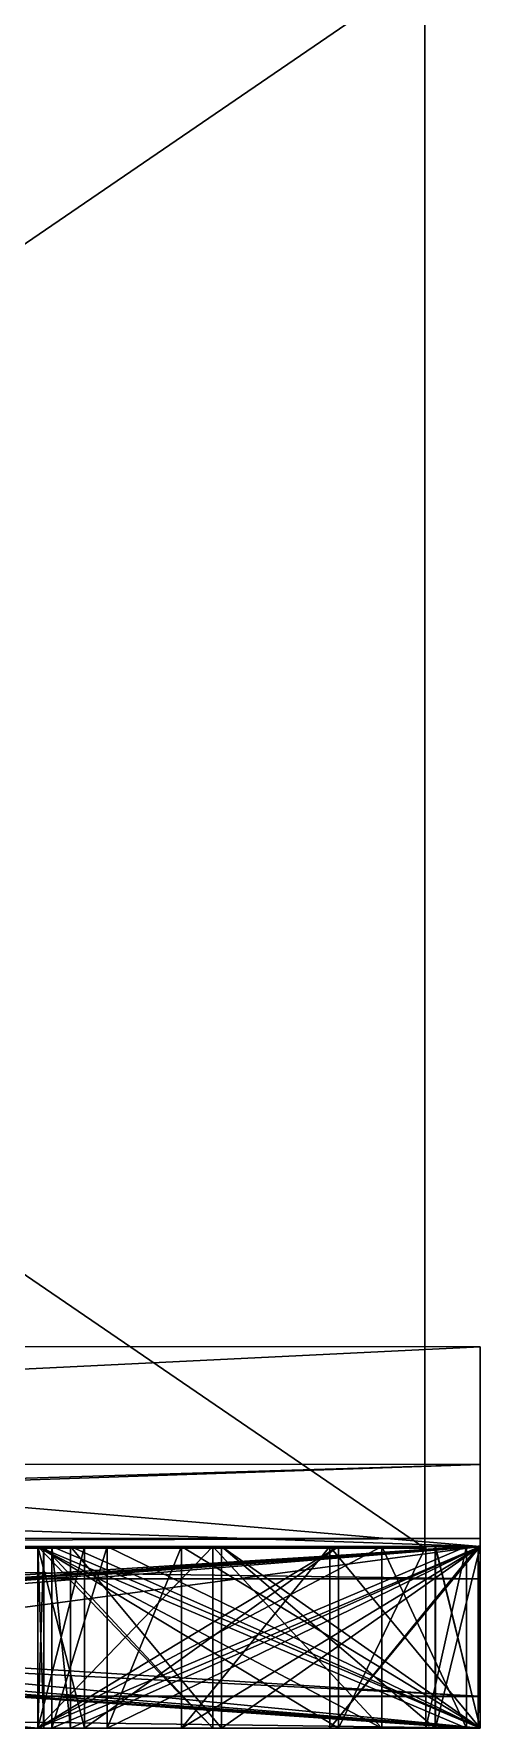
# Model space of a CAD drawing. Extents: x -474 to 401, y -269 to 261.
# Drawn here: x 100.7 to 133, y -269 to -146.6 of the extents above; entities that cross this region are included whole.
import ezdxf

# ---------------------------------------------------------------- set-up
doc = ezdxf.new("R2010")
doc.units = 0

msp = doc.modelspace()

# ---------------------------------------------------------------- meshes
at = {"layer": 'OBJECT134', "color": 50}
mesh = msp.add_polyface(dxfattribs=at)
corners = [(101, -269.000061, -31.289001), (101, -269.000061, -31), (101.441582, -269.000061, -31), (101.441582, -255.875061, -31), (101, -255.875061, -31), (101, -255.875061, -31.289001)]
mesh.append_faces([[corners[k] for k in face] for face in [(1, 2, 0), (4, 5, 3)]])
mesh.append_faces([[corners[k] for k in face] for face in [(1, 3, 2), (0, 4, 1), (5, 2, 3)]], dxfattribs={"vtx0": -1})
mesh.append_faces([[corners[k] for k in face] for face in [(1, 4, 3), (0, 5, 4), (5, 0, 2)]], dxfattribs={"vtx2": -1})
at = {"layer": 'OBJECT136', "color": 50}
mesh = msp.add_polyface(dxfattribs=at)
corners = [(132, -269.000061, -8), (-56.599998, -269.000061, -8), (-56.673153, -269.000061, -7.817108), (-56.56826, -269.000061, -7.703125), (132, -269.000061, -7.703125), (-56.599998, -255.875061, -8), (132, -255.875061, -8), (132, -255.875061, -7.703125), (-56.56826, -255.875061, -7.703125), (-56.673153, -255.875061, -7.817108)]
mesh.append_faces([[corners[k] for k in face] for face in [(1, 4, 0), (6, 9, 5), (3, 7, 4), (5, 0, 6), (2, 8, 3), (6, 4, 7), (1, 9, 2)]], dxfattribs={"vtx0": -1})
mesh.append_faces([[corners[k] for k in face] for face in [(1, 3, 4), (6, 8, 9)]], dxfattribs={"vtx0": -1, "vtx2": -1})
mesh.append_faces([[corners[k] for k in face] for face in [(1, 2, 3), (6, 7, 8), (3, 8, 7), (5, 1, 0), (2, 9, 8), (6, 0, 4), (1, 5, 9)]], dxfattribs={"vtx2": -1})
at = {"layer": 'OBJECT137', "color": 50}
mesh = msp.add_polyface(dxfattribs=at)
corners = [(104.376503, -269.000061, 11.117188), (101, -269.000061, 11.117188), (101, -269.000061, 13), (101, -255.875061, 13), (101, -255.875061, 11.117188), (104.376503, -255.875061, 11.117188)]
mesh.append_faces([[corners[k] for k in face] for face in [(1, 2, 0), (4, 5, 3)]])
mesh.append_faces([[corners[k] for k in face] for face in [(4, 0, 5), (1, 3, 2), (2, 5, 0)]], dxfattribs={"vtx0": -1})
mesh.append_faces([[corners[k] for k in face] for face in [(4, 1, 0), (1, 4, 3), (2, 3, 5)]], dxfattribs={"vtx2": -1})
at = {"layer": 'OBJECT138', "color": 50}
mesh = msp.add_polyface(dxfattribs=at)
corners = [(133, -269.000061, 21), (103.363098, -269.000061, 21), (102, -269.000061, 22), (133, -269.000061, 22), (103.363098, -255.875061, 21), (133, -255.875061, 21), (133, -255.875061, 22), (102, -255.875061, 22)]
mesh.append_faces([[corners[k] for k in face] for face in [(1, 3, 0), (5, 7, 4), (4, 0, 5), (2, 6, 3), (7, 1, 4), (5, 3, 6)]], dxfattribs={"vtx0": -1})
mesh.append_faces([[corners[k] for k in face] for face in [(1, 2, 3), (5, 6, 7), (4, 1, 0), (2, 7, 6), (7, 2, 1), (5, 0, 3)]], dxfattribs={"vtx2": -1})
at = {"layer": 'OBJECT139', "color": 50}
mesh = msp.add_polyface(dxfattribs=at)
corners = [(133, -269.000061, 22.296875), (-55.473701, -269.000061, 22.296875), (-54.739986, -269.000061, 23), (133, -269.000061, 23), (-55.473701, -255.875061, 22.296875), (133, -255.875061, 22.296875), (133, -255.875061, 23), (-54.739986, -255.875061, 23)]
mesh.append_faces([[corners[k] for k in face] for face in [(1, 3, 0), (5, 7, 4), (4, 0, 5), (2, 6, 3), (5, 3, 6), (1, 7, 2)]], dxfattribs={"vtx0": -1})
mesh.append_faces([[corners[k] for k in face] for face in [(1, 2, 3), (5, 6, 7), (4, 1, 0), (2, 7, 6), (5, 0, 3), (1, 4, 7)]], dxfattribs={"vtx2": -1})
at = {"layer": 'OBJECT140', "color": 50}
mesh = msp.add_polyface(dxfattribs=at)
corners = [(133, -269.000061, 22), (-29.271141, -269.000061, 22), (-29, -269.000061, 22.296875), (133, -269.000061, 22.296875), (133, -255.875061, 22.296875), (-29, -255.875061, 22.296875), (-29.271141, -255.875061, 22), (133, -255.875061, 22)]
mesh.append_faces([[corners[k] for k in face] for face in [(1, 3, 0), (5, 7, 4), (2, 4, 3), (1, 5, 2), (6, 0, 7), (7, 3, 4)]], dxfattribs={"vtx0": -1})
mesh.append_faces([[corners[k] for k in face] for face in [(1, 2, 3), (5, 6, 7), (2, 5, 4), (1, 6, 5), (6, 1, 0), (7, 0, 3)]], dxfattribs={"vtx2": -1})
at = {"layer": 'OBJECT141', "color": 50}
mesh = msp.add_polyface(dxfattribs=at)
corners = [(133, -269.000061, -38), (102, -269.000061, -38), (106.02195, -269.000061, -35), (133, -269.000061, -35), (102, -255.875061, -38), (133, -255.875061, -38), (133, -255.875061, -35), (106.02195, -255.875061, -35)]
mesh.append_faces([[corners[k] for k in face] for face in [(1, 3, 0), (5, 7, 4), (2, 6, 3), (4, 0, 5), (1, 7, 2), (5, 3, 6)]], dxfattribs={"vtx0": -1})
mesh.append_faces([[corners[k] for k in face] for face in [(1, 2, 3), (5, 6, 7), (2, 7, 6), (4, 1, 0), (1, 4, 7), (5, 0, 3)]], dxfattribs={"vtx2": -1})
at = {"layer": 'OBJECT142', "color": 50}
mesh = msp.add_polyface(dxfattribs=at)
corners = [(133, -269.000061, -39.425781), (-44.029686, -269.000061, -39.425781), (-44.599995, -269.000061, -38), (133, -269.000061, -38), (-44.029686, -255.875061, -39.425781), (133, -255.875061, -39.425781), (133, -255.875061, -38), (-44.599995, -255.875061, -38)]
mesh.append_faces([[corners[k] for k in face] for face in [(1, 3, 0), (5, 7, 4), (4, 0, 5), (2, 6, 3), (5, 3, 6), (1, 7, 2)]], dxfattribs={"vtx0": -1})
mesh.append_faces([[corners[k] for k in face] for face in [(1, 2, 3), (5, 6, 7), (4, 1, 0), (2, 7, 6), (5, 0, 3), (1, 4, 7)]], dxfattribs={"vtx2": -1})
at = {"layer": 'OBJECT143', "color": 50}
mesh = msp.add_polyface(dxfattribs=at)
corners = [(-44.029598, -255.875061, -39.425995), (133, -255.875061, -39.425995), (133, -255.875061, -47), (-41, -255.875061, -47), (-41, -249.921021, -47), (133, -249.951843, -47), (133, -255.309692, -39.425995), (-44.029598, -255.27832, -39.425995)]
mesh.append_faces([[corners[k] for k in face] for face in [(1, 3, 0), (5, 7, 4), (0, 6, 1), (2, 4, 3), (1, 5, 2), (3, 7, 0)]], dxfattribs={"vtx0": -1})
mesh.append_faces([[corners[k] for k in face] for face in [(1, 2, 3), (5, 6, 7), (0, 7, 6), (2, 5, 4), (1, 6, 5), (3, 4, 7)]], dxfattribs={"vtx2": -1})
at = {"layer": 'OBJECT144', "color": 50}
mesh = msp.add_polyface(dxfattribs=at)
corners = [(133, -255.875061, -59), (-36.199993, -255.875061, -59), (-41, -255.875061, -47), (133, -255.875061, -47), (-36.199997, -241.432739, -59), (133, -241.462708, -59), (133, -249.951538, -47), (-41, -249.920715, -47)]
mesh.append_faces([[corners[k] for k in face] for face in [(1, 3, 0), (5, 7, 4), (2, 6, 3), (4, 0, 5), (3, 5, 0), (1, 7, 2)]], dxfattribs={"vtx0": -1})
mesh.append_faces([[corners[k] for k in face] for face in [(1, 2, 3), (5, 6, 7), (2, 7, 6), (4, 1, 0), (3, 6, 5), (1, 4, 7)]], dxfattribs={"vtx2": -1})
at = {"layer": 'OBJECT145', "color": 50}
mesh = msp.add_polyface(dxfattribs=at)
corners = [(133, -269.000061, -0.685364), (129.757324, -269.000061, 1.6875), (133, -269.000061, 1.6875), (133, -255.875061, 1.6875), (129.757324, -255.875061, 1.6875), (133, -255.875061, -0.685364)]
mesh.append_faces([[corners[k] for k in face] for face in [(1, 2, 0), (4, 5, 3)]])
mesh.append_faces([[corners[k] for k in face] for face in [(1, 3, 2), (4, 0, 5), (5, 2, 3)]], dxfattribs={"vtx0": -1})
mesh.append_faces([[corners[k] for k in face] for face in [(1, 4, 3), (4, 1, 0), (5, 0, 2)]], dxfattribs={"vtx2": -1})
at = {"layer": 'OBJECT146', "color": 50}
mesh = msp.add_polyface(dxfattribs=at)
corners = [(122.756653, -269.000061, 0.871094), (101, -269.000061, 0.871094), (101, -269.000061, 11.118011), (104.375015, -269.000061, 11.118011), (101, -255.875061, 0.871094), (122.756653, -255.875061, 0.871094), (104.375015, -255.875061, 11.118011), (101, -255.875061, 11.118011)]
mesh.append_faces([[corners[k] for k in face] for face in [(1, 3, 0), (5, 7, 4), (4, 0, 5), (2, 6, 3), (1, 7, 2), (3, 5, 0)]], dxfattribs={"vtx0": -1})
mesh.append_faces([[corners[k] for k in face] for face in [(1, 2, 3), (5, 6, 7), (4, 1, 0), (2, 7, 6), (1, 4, 7), (3, 6, 5)]], dxfattribs={"vtx2": -1})
at = {"layer": 'OBJECT147', "color": 50}
mesh = msp.add_polyface(dxfattribs=at)
corners = [(101.441582, -269.000061, -31), (101, -269.000061, -31), (101, -269.000061, -23), (113.664955, -269.000061, -23), (101, -255.875061, -31), (101.441582, -255.875061, -31), (113.664955, -255.875061, -23), (101, -255.875061, -23)]
mesh.append_faces([[corners[k] for k in face] for face in [(1, 3, 0), (5, 7, 4), (2, 6, 3), (4, 0, 5), (1, 7, 2), (5, 3, 6)]], dxfattribs={"vtx0": -1})
mesh.append_faces([[corners[k] for k in face] for face in [(1, 2, 3), (5, 6, 7), (2, 7, 6), (4, 1, 0), (1, 4, 7), (5, 0, 3)]], dxfattribs={"vtx2": -1})
at = {"layer": 'OBJECT148', "color": 50}
mesh = msp.add_polyface(dxfattribs=at)
corners = [(113.664955, -269.000061, -23), (101, -269.000061, -23), (101, -269.000061, -15), (125.888321, -269.000061, -15), (101, -255.875061, -23), (113.664955, -255.875061, -23), (125.888321, -255.875061, -15), (101, -255.875061, -15)]
mesh.append_faces([[corners[k] for k in face] for face in [(1, 3, 0), (5, 7, 4), (4, 0, 5), (2, 6, 3), (1, 7, 2), (5, 3, 6)]], dxfattribs={"vtx0": -1})
mesh.append_faces([[corners[k] for k in face] for face in [(1, 2, 3), (5, 6, 7), (4, 1, 0), (2, 7, 6), (1, 4, 7), (5, 0, 3)]], dxfattribs={"vtx2": -1})
at = {"layer": 'OBJECT149', "color": 50}
mesh = msp.add_polyface(dxfattribs=at)
corners = [(125.888321, -269.000061, -15), (101, -269.000061, -15), (101, -269.000061, -8), (132, -269.000061, -8), (132, -269.000061, -11), (101, -255.875061, -15), (125.888321, -255.875061, -15), (132, -255.875061, -11), (132, -255.875061, -8), (101, -255.875061, -8)]
mesh.append_faces([[corners[k] for k in face] for face in [(1, 4, 0), (6, 9, 5), (5, 0, 6), (2, 8, 3), (1, 9, 2), (7, 3, 8), (6, 4, 7)]], dxfattribs={"vtx0": -1})
mesh.append_faces([[corners[k] for k in face] for face in [(1, 3, 4), (6, 8, 9)]], dxfattribs={"vtx0": -1, "vtx2": -1})
mesh.append_faces([[corners[k] for k in face] for face in [(1, 2, 3), (6, 7, 8), (5, 1, 0), (2, 9, 8), (1, 5, 9), (7, 4, 3), (6, 0, 4)]], dxfattribs={"vtx2": -1})
at = {"layer": 'OBJECT150', "color": 50}
mesh = msp.add_polyface(dxfattribs=at)
corners = [(132, -269.000061, -7), (101, -269.000061, -7), (101, -269.000061, 0.871094), (122.756615, -269.000061, 0.871094), (129.057999, -269.000061, -2.642029), (132, -269.000061, -4.592041), (101, -255.875061, -7), (132, -255.875061, -7), (132, -255.875061, -4.592041), (129.057999, -255.875061, -2.642029), (122.756615, -255.875061, 0.871094), (101, -255.875061, 0.871094)]
mesh.append_faces([[corners[k] for k in face] for face in [(1, 5, 0), (7, 11, 6), (2, 10, 3), (6, 0, 7), (1, 11, 2), (4, 8, 5), (3, 9, 4), (7, 5, 8)]], dxfattribs={"vtx0": -1})
mesh.append_faces([[corners[k] for k in face] for face in [(1, 3, 4), (1, 4, 5), (7, 9, 10), (7, 10, 11)]], dxfattribs={"vtx0": -1, "vtx2": -1})
mesh.append_faces([[corners[k] for k in face] for face in [(1, 2, 3), (7, 8, 9), (2, 11, 10), (6, 1, 0), (1, 6, 11), (4, 9, 8), (3, 10, 9), (7, 0, 5)]], dxfattribs={"vtx2": -1})
at = {"layer": 'OBJECT151', "color": 50}
mesh = msp.add_polyface(dxfattribs=at)
corners = [(133, -269.000061, 1.6875), (129.75383, -269.000061, 1.6875), (114.295296, -269.000061, 13), (133, -269.000061, 13), (129.75383, -255.875061, 1.6875), (133, -255.875061, 1.6875), (133, -255.875061, 13), (114.295296, -255.875061, 13)]
mesh.append_faces([[corners[k] for k in face] for face in [(1, 3, 0), (5, 7, 4), (4, 0, 5), (2, 6, 3), (7, 1, 4), (5, 3, 6)]], dxfattribs={"vtx0": -1})
mesh.append_faces([[corners[k] for k in face] for face in [(1, 2, 3), (5, 6, 7), (4, 1, 0), (2, 7, 6), (7, 2, 1), (5, 0, 3)]], dxfattribs={"vtx2": -1})
at = {"layer": 'OBJECT153', "color": 50}
mesh = msp.add_polyface(dxfattribs=at)
corners = [(133, -269.000061, 23), (-1.903473, -269.000061, 23), (34.363194, -269.000061, 63), (133, -269.000061, 63), (34.363194, -255.875061, 63), (-1.903473, -255.875061, 23), (133, -255.875061, 23), (133, -255.875061, 63)]
mesh.append_faces([[corners[k] for k in face] for face in [(1, 3, 0), (5, 7, 4), (5, 0, 6), (1, 4, 2), (6, 3, 7), (2, 7, 3)]], dxfattribs={"vtx0": -1})
mesh.append_faces([[corners[k] for k in face] for face in [(1, 2, 3), (5, 6, 7), (5, 1, 0), (1, 5, 4), (6, 0, 3), (2, 4, 7)]], dxfattribs={"vtx2": -1})
at = {"layer": 'OBJECT154', "color": 50}
mesh = msp.add_polyface(dxfattribs=at)
corners = [(133, -269.000061, 13), (114.29528, -269.000061, 13), (103.36451, -269.000061, 21), (133, -269.000061, 21), (114.29528, -255.875061, 13), (133, -255.875061, 13), (133, -255.875061, 21), (103.36451, -255.875061, 21)]
mesh.append_faces([[corners[k] for k in face] for face in [(1, 3, 0), (5, 7, 4), (2, 6, 3), (4, 0, 5), (7, 1, 4), (5, 3, 6)]], dxfattribs={"vtx0": -1})
mesh.append_faces([[corners[k] for k in face] for face in [(1, 2, 3), (5, 6, 7), (2, 7, 6), (4, 1, 0), (7, 2, 1), (5, 0, 3)]], dxfattribs={"vtx2": -1})
at = {"layer": 'OBJECT155', "color": 50}
mesh = msp.add_polyface(dxfattribs=at)
corners = [(133, -269.000061, -15), (132.846344, -269.000061, -15), (133, -269.000061, -14.885406), (132.846344, -255.86554, -15), (133, -255.86554, -15), (133, -255.86554, -14.885406)]
mesh.append_faces([[corners[k] for k in face] for face in [(1, 2, 0), (4, 5, 3)]])
mesh.append_faces([[corners[k] for k in face] for face in [(3, 0, 4), (1, 5, 2), (4, 2, 5)]], dxfattribs={"vtx0": -1})
mesh.append_faces([[corners[k] for k in face] for face in [(3, 1, 0), (1, 3, 5), (4, 0, 2)]], dxfattribs={"vtx2": -1})
at = {"layer": 'OBJECT156', "color": 50}
mesh = msp.add_polyface(dxfattribs=at)
corners = [(133, -269.000061, -23), (122.119705, -269.000061, -23), (132.846344, -269.000061, -15), (133, -269.000061, -15), (122.119705, -255.875061, -23), (133, -255.875061, -23), (133, -255.875061, -15), (132.846344, -255.875061, -15)]
mesh.append_faces([[corners[k] for k in face] for face in [(1, 3, 0), (5, 7, 4), (4, 0, 5), (2, 6, 3), (1, 7, 2), (5, 3, 6)]], dxfattribs={"vtx0": -1})
mesh.append_faces([[corners[k] for k in face] for face in [(1, 2, 3), (5, 6, 7), (4, 1, 0), (2, 7, 6), (1, 4, 7), (5, 0, 3)]], dxfattribs={"vtx2": -1})
at = {"layer": 'OBJECT157', "color": 50}
mesh = msp.add_polyface(dxfattribs=at)
corners = [(133, -269.000061, -31), (111.386223, -269.000061, -31), (122.117363, -269.000061, -23), (133, -269.000061, -23), (111.386223, -255.875061, -31), (133, -255.875061, -31), (133, -255.875061, -23), (122.117363, -255.875061, -23)]
mesh.append_faces([[corners[k] for k in face] for face in [(1, 3, 0), (5, 7, 4), (2, 6, 3), (4, 0, 5), (1, 7, 2), (5, 3, 6)]], dxfattribs={"vtx0": -1})
mesh.append_faces([[corners[k] for k in face] for face in [(1, 2, 3), (5, 6, 7), (2, 7, 6), (4, 1, 0), (1, 4, 7), (5, 0, 3)]], dxfattribs={"vtx2": -1})
at = {"layer": 'OBJECT158', "color": 50}
mesh = msp.add_polyface(dxfattribs=at)
corners = [(133, -269.000061, -35), (106.020653, -269.000061, -35), (111.386223, -269.000061, -31), (133, -269.000061, -31), (106.020653, -255.875061, -35), (133, -255.875061, -35), (133, -255.875061, -31), (111.386223, -255.875061, -31)]
mesh.append_faces([[corners[k] for k in face] for face in [(1, 3, 0), (5, 7, 4), (4, 0, 5), (2, 6, 3), (1, 7, 2), (5, 3, 6)]], dxfattribs={"vtx0": -1})
mesh.append_faces([[corners[k] for k in face] for face in [(1, 2, 3), (5, 6, 7), (4, 1, 0), (2, 7, 6), (1, 4, 7), (5, 0, 3)]], dxfattribs={"vtx2": -1})
at = {"layer": 'OBJECT159', "color": 50}
mesh = msp.add_polyface(dxfattribs=at)
corners = [(101, -269.000061, -31), (-35.439903, -269.000061, -31), (-42.939972, -269.000061, -23), (101, -269.000061, -23), (101, -255.875061, -23), (-42.939972, -255.875061, -23), (-35.439903, -255.875061, -31), (101, -255.875061, -31)]
mesh.append_faces([[corners[k] for k in face] for face in [(1, 3, 0), (5, 7, 4), (2, 4, 3), (1, 5, 2), (6, 0, 7), (7, 3, 4)]], dxfattribs={"vtx0": -1})
mesh.append_faces([[corners[k] for k in face] for face in [(1, 2, 3), (5, 6, 7), (2, 5, 4), (1, 6, 5), (6, 1, 0), (7, 0, 3)]], dxfattribs={"vtx2": -1})
at = {"layer": 'OBJECT160', "color": 50}
mesh = msp.add_polyface(dxfattribs=at)
corners = [(101, -269.000061, -23), (-42.939972, -269.000061, -23), (-50.441551, -269.000061, -15), (101, -269.000061, -15), (-42.939972, -255.875061, -23), (101, -255.875061, -23), (101, -255.875061, -15), (-50.441551, -255.875061, -15)]
mesh.append_faces([[corners[k] for k in face] for face in [(1, 3, 0), (5, 7, 4), (4, 0, 5), (2, 6, 3), (1, 7, 2), (5, 3, 6)]], dxfattribs={"vtx0": -1})
mesh.append_faces([[corners[k] for k in face] for face in [(1, 2, 3), (5, 6, 7), (4, 1, 0), (2, 7, 6), (1, 4, 7), (5, 0, 3)]], dxfattribs={"vtx2": -1})
at = {"layer": 'OBJECT161', "color": 50}
mesh = msp.add_polyface(dxfattribs=at)
corners = [(132, -269.000061, -7.703003), (-56.56826, -269.000061, -7.703003), (-55.923687, -269.000061, -7), (132, -269.000061, -7), (-56.56826, -255.875061, -7.703003), (132, -255.875061, -7.703003), (132, -255.875061, -7), (-55.923687, -255.875061, -7)]
mesh.append_faces([[corners[k] for k in face] for face in [(1, 3, 0), (5, 7, 4), (2, 6, 3), (4, 0, 5), (1, 7, 2), (5, 3, 6)]], dxfattribs={"vtx0": -1})
mesh.append_faces([[corners[k] for k in face] for face in [(1, 2, 3), (5, 6, 7), (2, 7, 6), (4, 1, 0), (1, 4, 7), (5, 0, 3)]], dxfattribs={"vtx2": -1})
at = {"layer": 'OBJECT163', "color": 50}
mesh = msp.add_polyface(dxfattribs=at)
corners = [(101, -269.000061, -15), (-50.441551, -269.000061, -15), (-56.299263, -269.000061, -8.751831), (-56.599998, -269.000061, -8), (101, -269.000061, -8), (-56.299263, -255.875061, -8.751831), (-50.441551, -255.875061, -15), (101, -255.875061, -15), (101, -255.875061, -8), (-56.599998, -255.875061, -8)]
mesh.append_faces([[corners[k] for k in face] for face in [(1, 4, 0), (6, 9, 5), (6, 0, 7), (1, 5, 2), (3, 8, 4), (7, 4, 8), (2, 9, 3)]], dxfattribs={"vtx0": -1})
mesh.append_faces([[corners[k] for k in face] for face in [(1, 3, 4), (6, 8, 9)]], dxfattribs={"vtx0": -1, "vtx2": -1})
mesh.append_faces([[corners[k] for k in face] for face in [(1, 2, 3), (6, 7, 8), (6, 1, 0), (1, 6, 5), (3, 9, 8), (7, 0, 4), (2, 5, 9)]], dxfattribs={"vtx2": -1})
at = {"layer": 'OBJECT164', "color": 50}
mesh = msp.add_polyface(dxfattribs=at)
corners = [(101, -269.000061, -7), (-55.923687, -269.000061, -7), (-47.939514, -269.000061, 1.6875), (101, -269.000061, 1.6875), (-55.923687, -255.875061, -7), (101, -255.875061, -7), (101, -255.875061, 1.6875), (-47.939514, -255.875061, 1.6875)]
mesh.append_faces([[corners[k] for k in face] for face in [(1, 3, 0), (5, 7, 4), (2, 6, 3), (4, 0, 5), (1, 7, 2), (5, 3, 6)]], dxfattribs={"vtx0": -1})
mesh.append_faces([[corners[k] for k in face] for face in [(1, 2, 3), (5, 6, 7), (2, 7, 6), (4, 1, 0), (1, 4, 7), (5, 0, 3)]], dxfattribs={"vtx2": -1})
at = {"layer": 'OBJECT165', "color": 50}
mesh = msp.add_polyface(dxfattribs=at)
corners = [(101, -269.000061, 1.6875), (-47.939514, -269.000061, 1.6875), (-37.541523, -269.000061, 13), (101, -269.000061, 13), (-47.939514, -255.875061, 1.6875), (101, -255.875061, 1.6875), (101, -255.875061, 13), (-37.541523, -255.875061, 13)]
mesh.append_faces([[corners[k] for k in face] for face in [(1, 3, 0), (5, 7, 4), (4, 0, 5), (2, 6, 3), (1, 7, 2), (5, 3, 6)]], dxfattribs={"vtx0": -1})
mesh.append_faces([[corners[k] for k in face] for face in [(1, 2, 3), (5, 6, 7), (4, 1, 0), (2, 7, 6), (1, 4, 7), (5, 0, 3)]], dxfattribs={"vtx2": -1})
at = {"layer": 'OBJECT167', "color": 50}
mesh = msp.add_polyface(dxfattribs=at)
corners = [(133, -269.000061, -43.752319), (-42.299068, -269.000061, -43.752319), (-44.029602, -269.000061, -39.425995), (133, -269.000061, -39.425995), (133, -266.704163, -47), (-41, -266.704163, -47), (-41, -255.875061, -47), (133, -255.875061, -47), (133, -255.875061, -39.425995), (-44.029602, -255.875061, -39.425995)]
mesh.append_faces([[corners[k] for k in face] for face in [(1, 3, 0), (5, 0, 4), (7, 9, 6), (2, 8, 3), (6, 4, 7), (7, 3, 8), (1, 9, 2)]], dxfattribs={"vtx0": -1})
mesh.append_faces([[corners[k] for k in face] for face in [(7, 0, 3), (1, 6, 9)]], dxfattribs={"vtx0": -1, "vtx2": -1})
mesh.append_faces([[corners[k] for k in face] for face in [(1, 2, 3), (5, 1, 0), (7, 8, 9), (2, 9, 8), (6, 5, 4), (7, 4, 0), (1, 5, 6)]], dxfattribs={"vtx2": -1})
at = {"layer": 'OBJECT168', "color": 50}
mesh = msp.add_polyface(dxfattribs=at)
corners = [(133, -258.212708, -59), (-36.199997, -258.212708, -59), (-41, -266.701904, -47), (133, -266.701904, -47), (-36.199997, -255.875061, -59), (133, -255.875061, -59), (133, -255.875061, -47), (-41, -255.875061, -47)]
mesh.append_faces([[corners[k] for k in face] for face in [(1, 3, 0), (5, 7, 4), (2, 6, 3), (4, 0, 5), (5, 3, 6), (1, 7, 2)]], dxfattribs={"vtx0": -1})
mesh.append_faces([[corners[k] for k in face] for face in [(1, 2, 3), (5, 6, 7), (2, 7, 6), (4, 1, 0), (5, 0, 3), (1, 4, 7)]], dxfattribs={"vtx2": -1})
at = {"layer": 'OBJECT172', "color": 50}
mesh = msp.add_polyface(dxfattribs=at)
corners = [(-38, -142, -26), (129, -142, -26), (129, -256, -26), (-38, -256, -26), (-38, -256, -35), (129, -256, -35), (129, -142, -35), (-38, -142, -35)]
mesh.append_faces([[corners[k] for k in face] for face in [(1, 3, 0), (5, 7, 4), (3, 7, 0), (5, 1, 6), (0, 6, 1), (4, 2, 5)]], dxfattribs={"vtx0": -1})
mesh.append_faces([[corners[k] for k in face] for face in [(1, 2, 3), (5, 6, 7), (3, 4, 7), (5, 2, 1), (0, 7, 6), (4, 3, 2)]], dxfattribs={"vtx2": -1})

doc.saveas('drawing.dxf')
